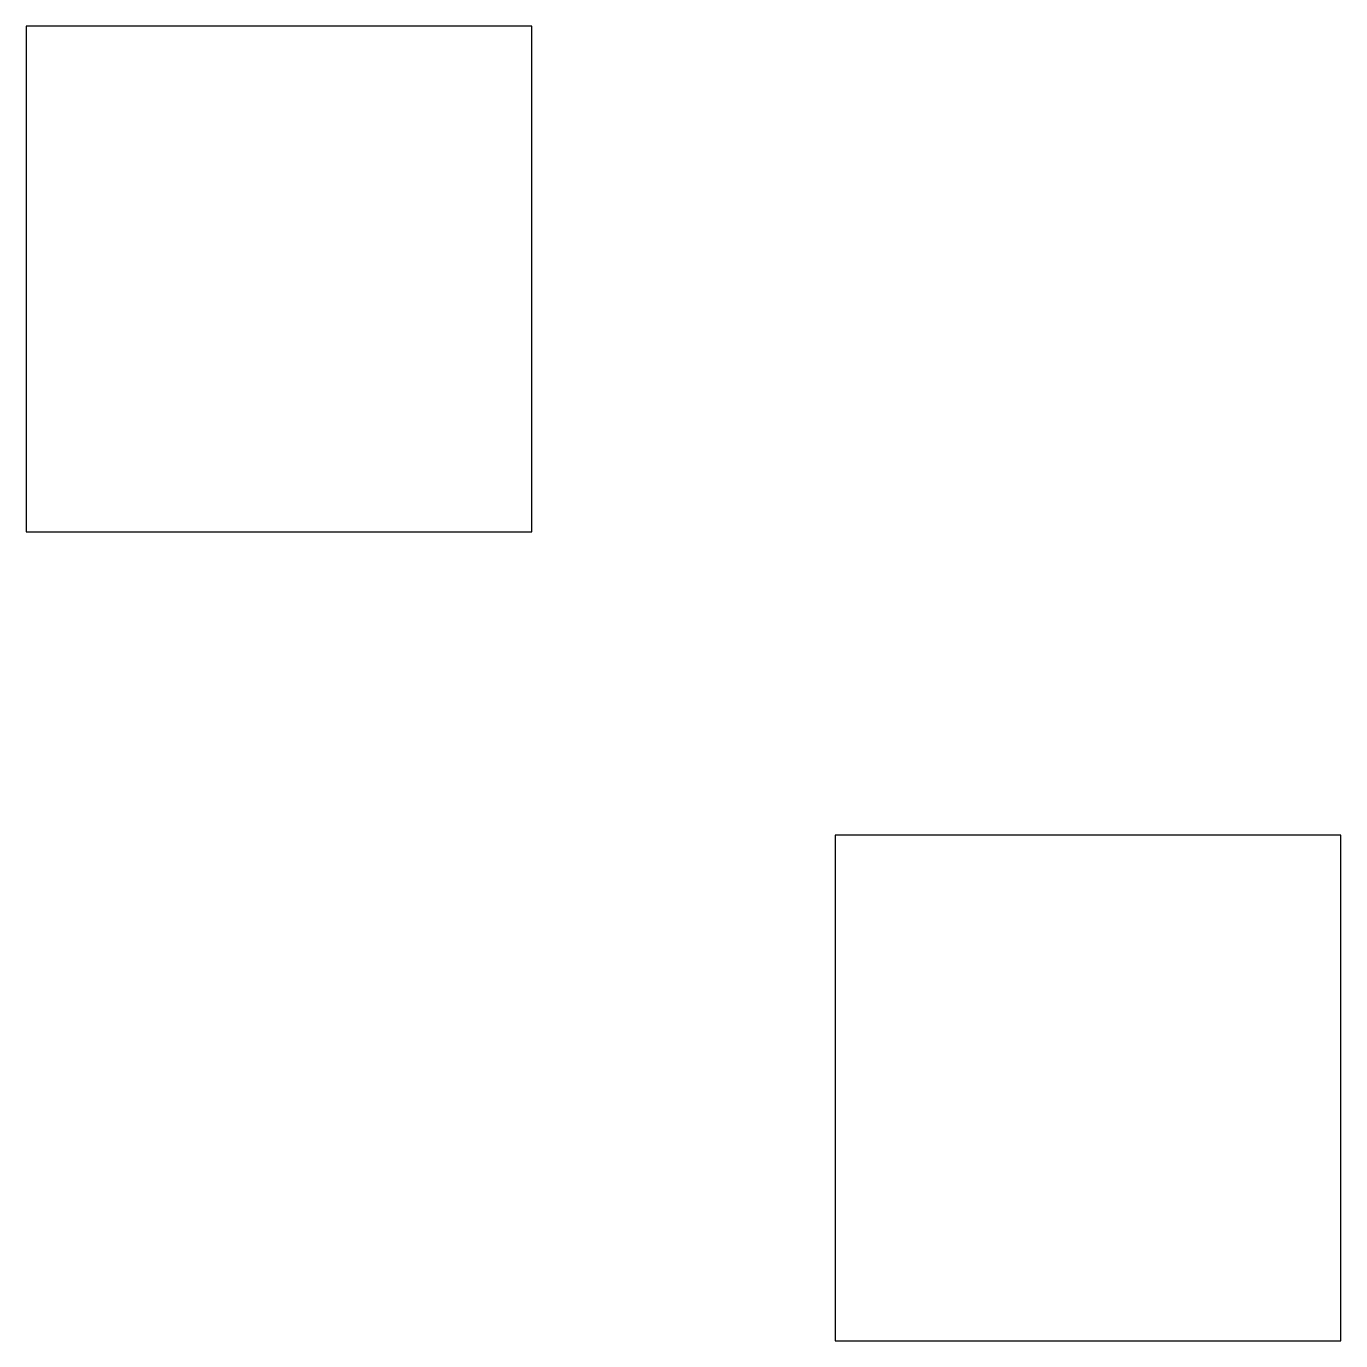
# Model space of a CAD drawing. Header units: millimetres. Extents: x 14 to 40, y 14 to 40.
import ezdxf

# ---------------------------------------------------------------- set-up
doc = ezdxf.new("R2010")
doc.units = ezdxf.units.MM
doc.layers.get('0').update_dxf_attribs({"lineweight": 25, "true_color": 0xffffff})

msp = doc.modelspace()

# ---------------------------------------------------------------- linework, layer by layer
for p, q in [((24, 40), (14, 40)), ((14, 40), (14, 30)), ((24, 30), (24, 40)), ((14, 30), (24, 30)), ((40, 24), (30, 24)), ((30, 24), (30, 14)), ((40, 14), (40, 24)), ((30, 14), (40, 14))]:
    msp.add_line(p, q)

doc.saveas('drawing.dxf')
